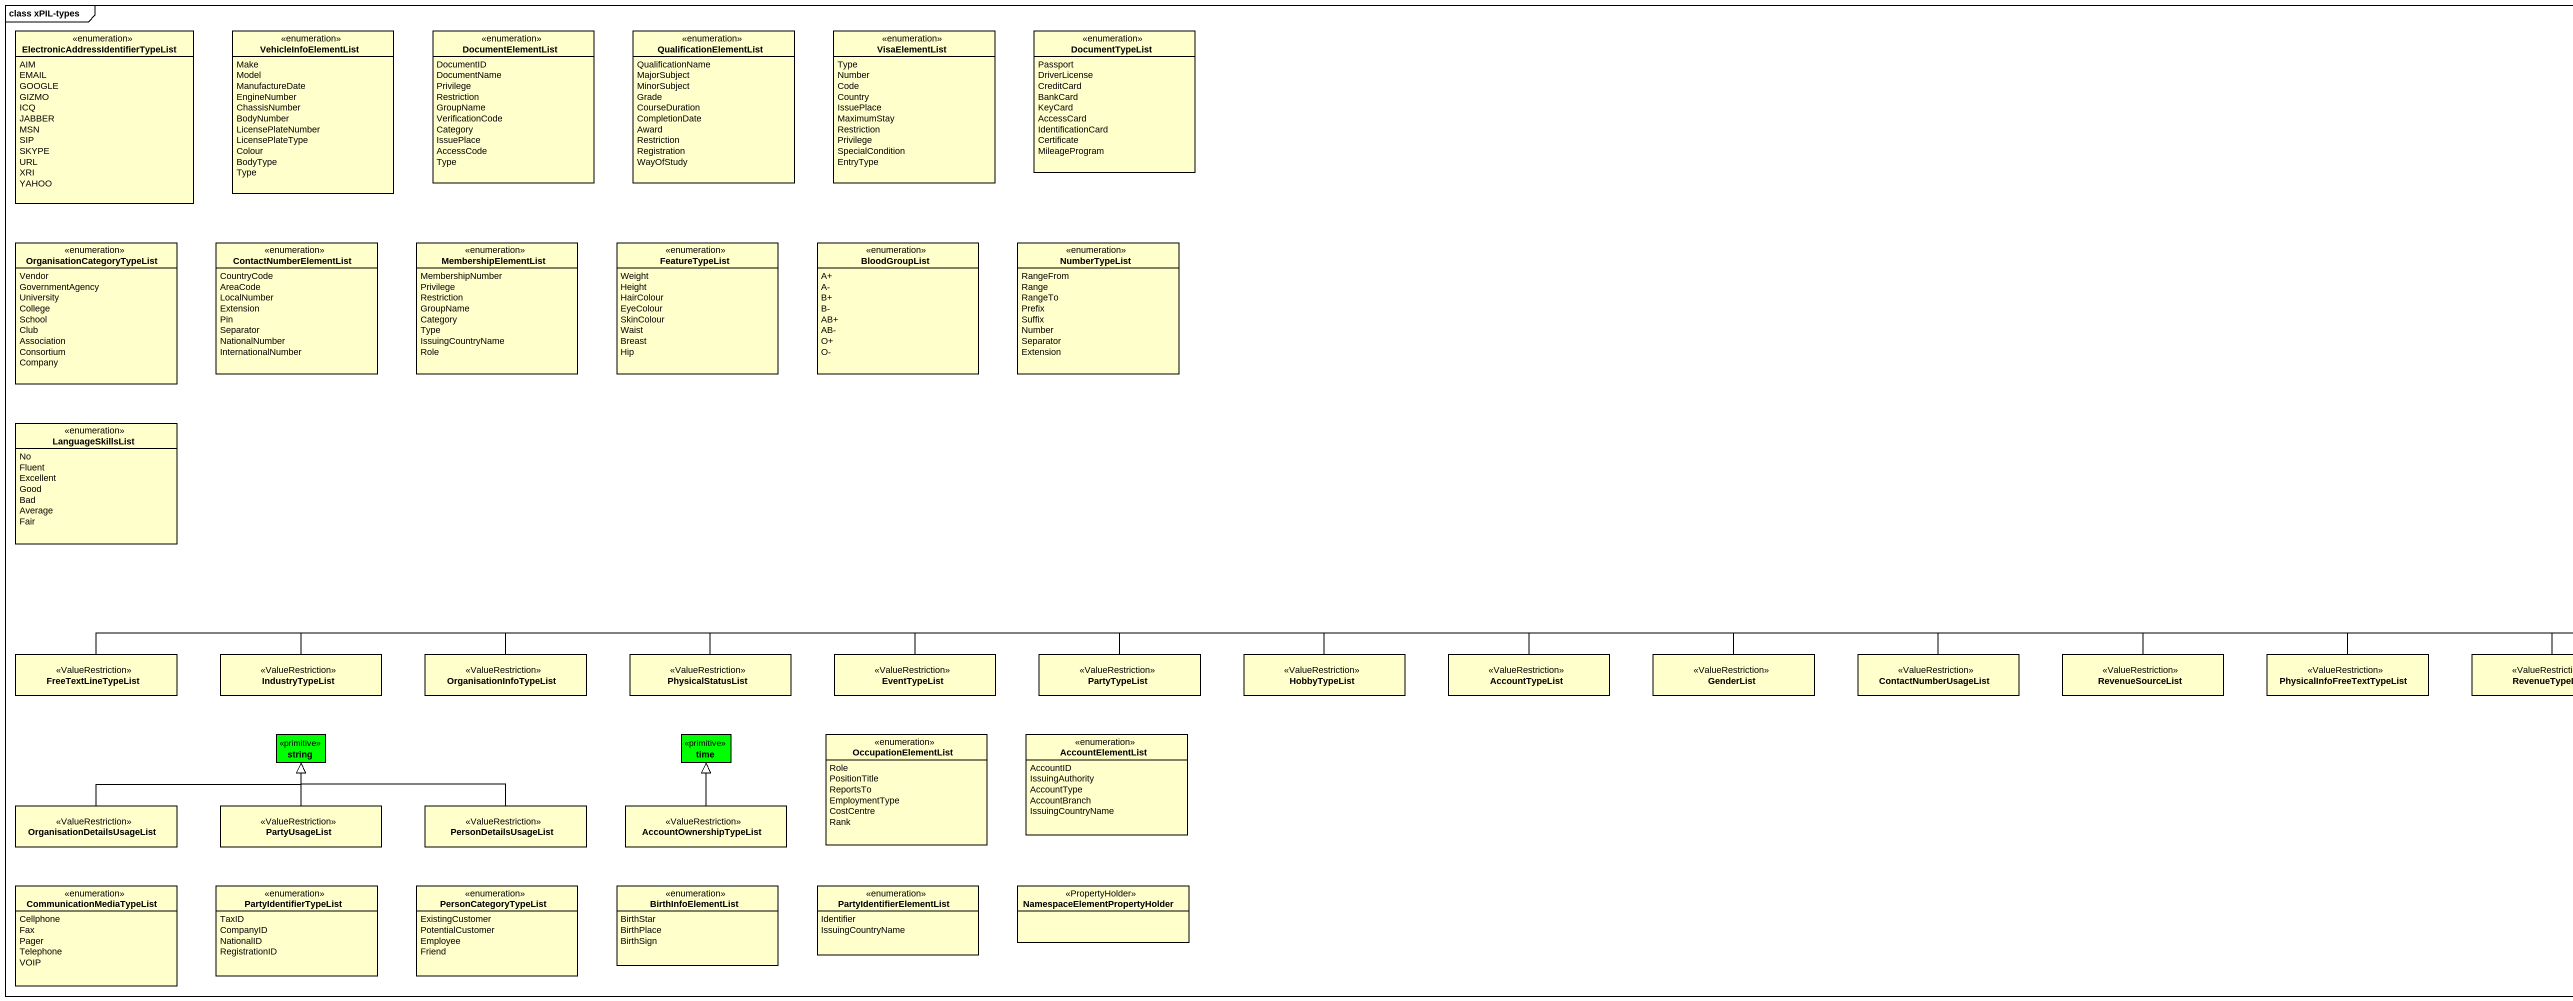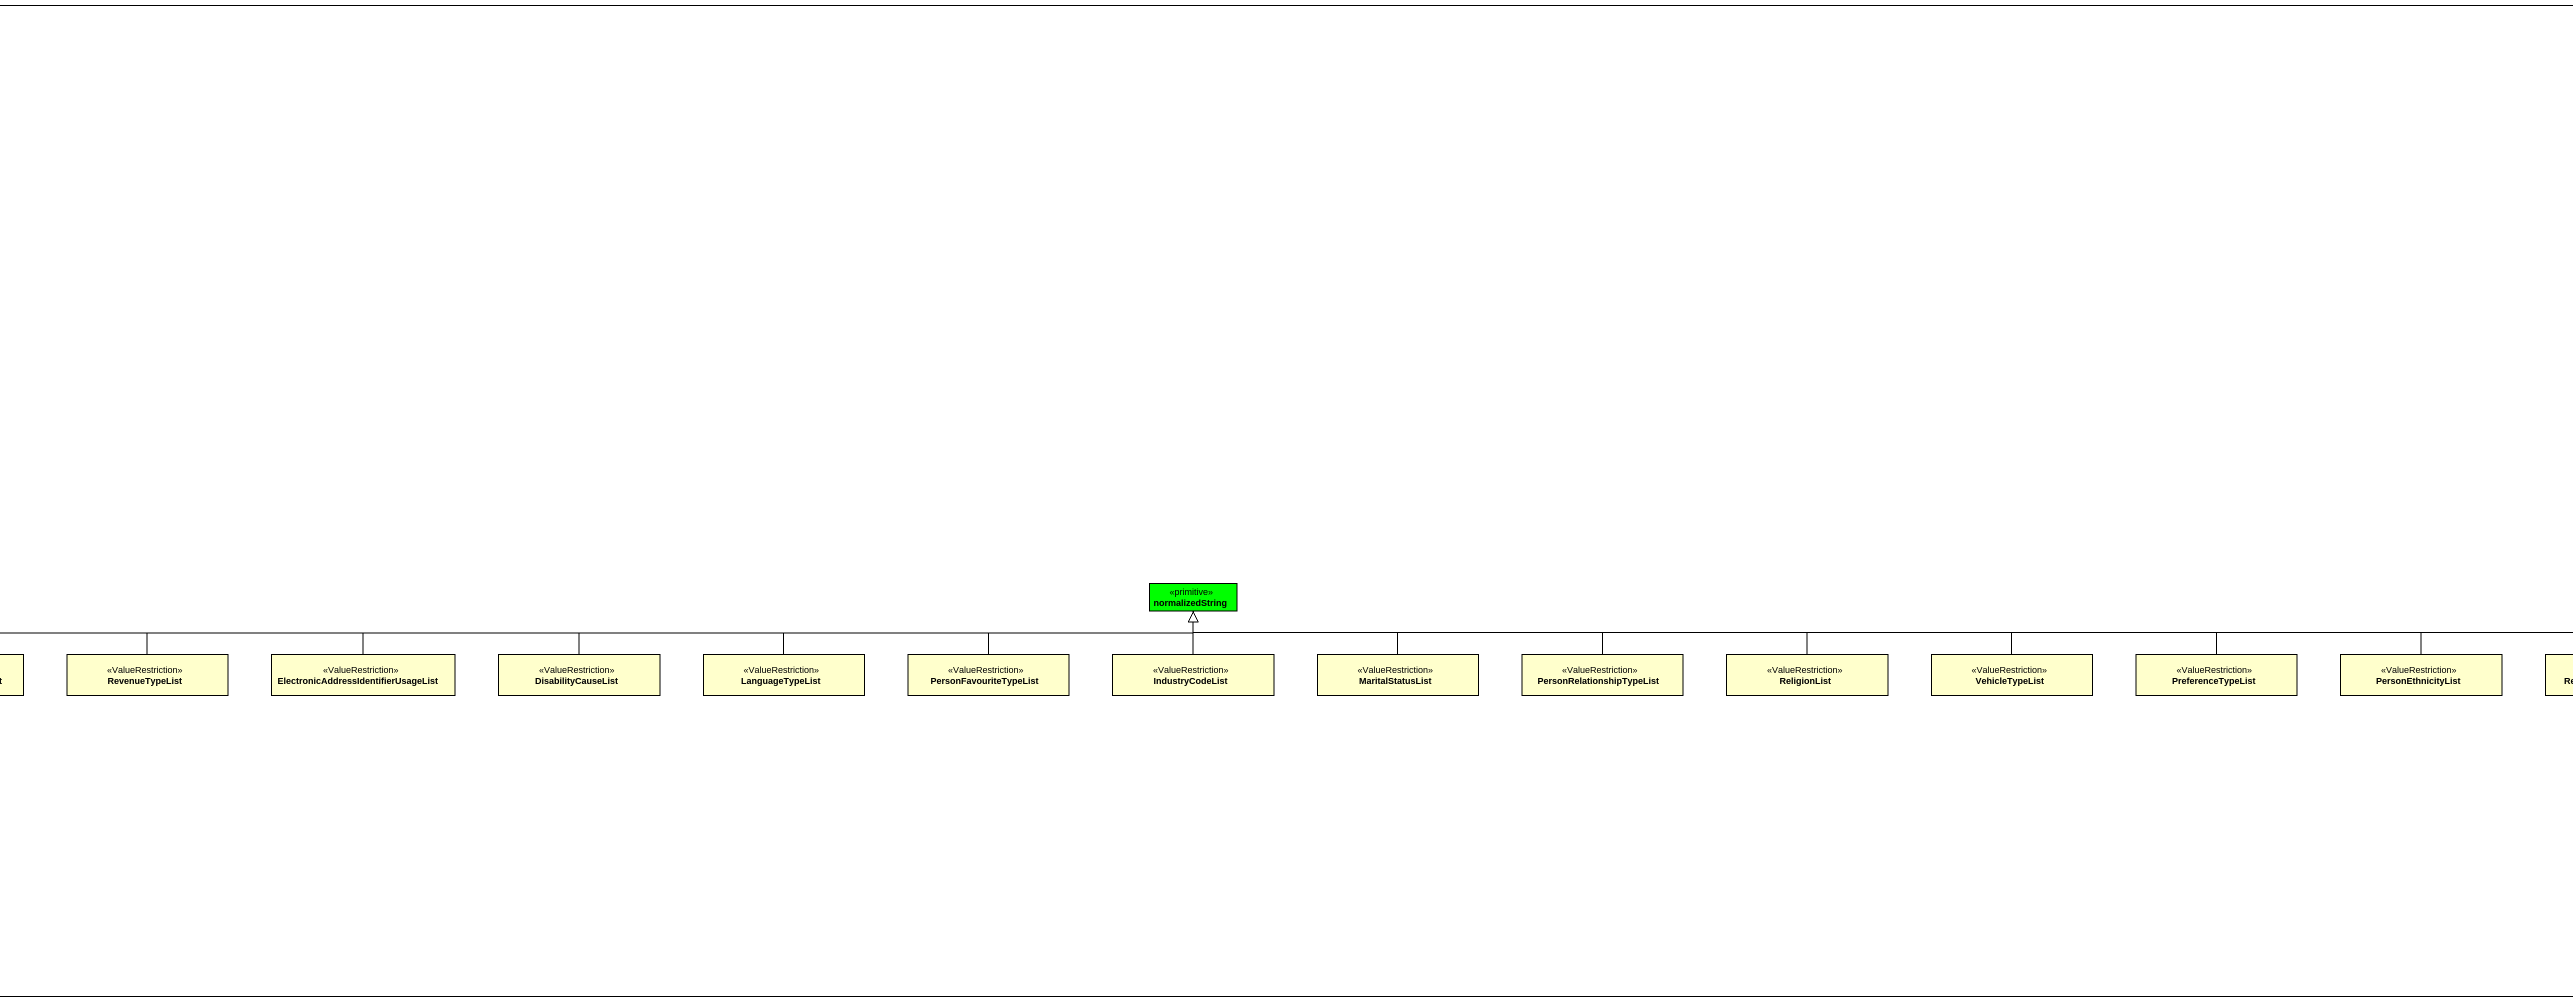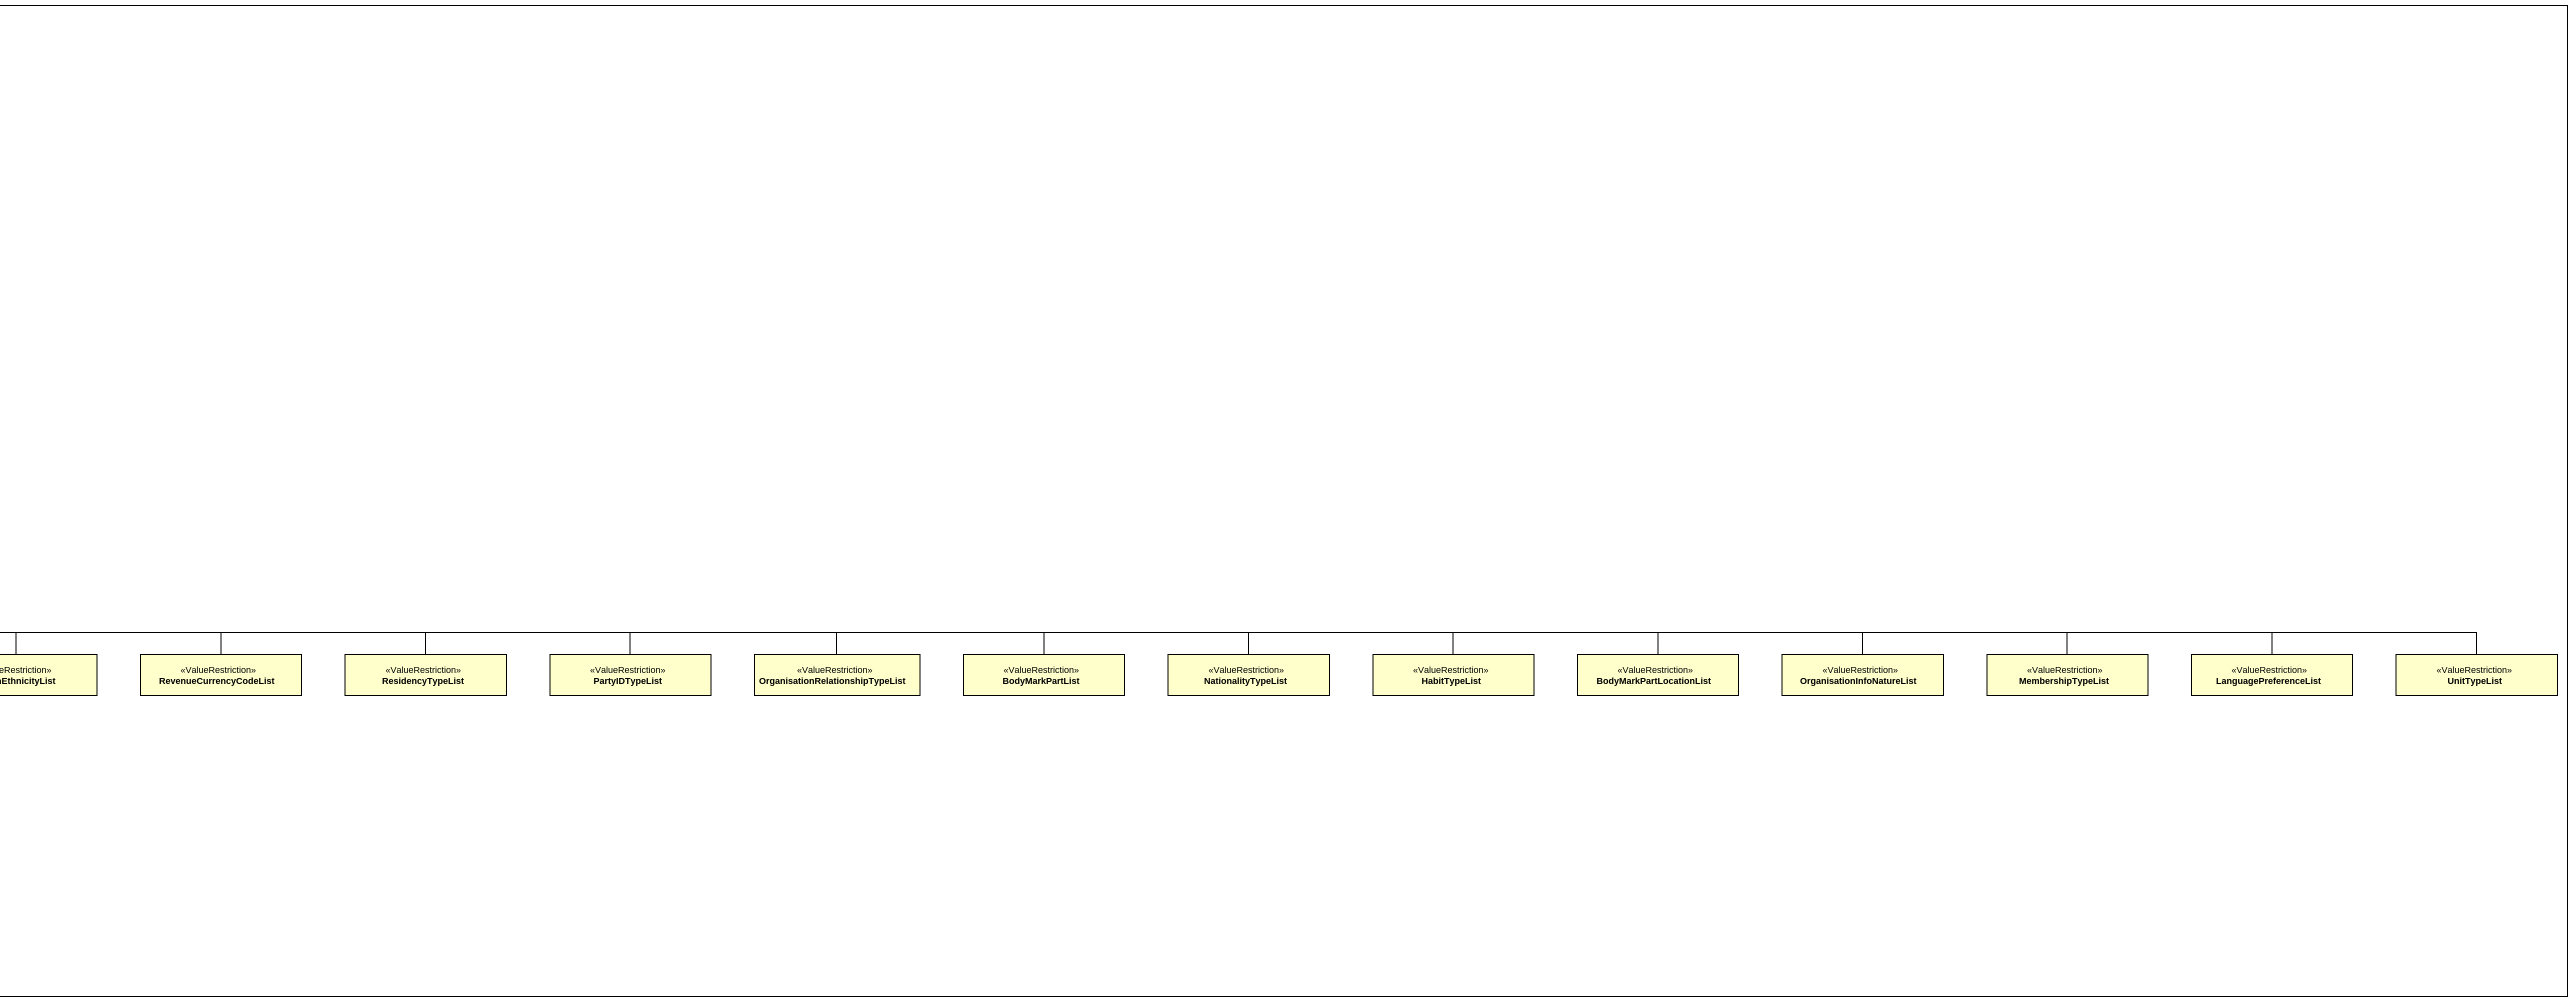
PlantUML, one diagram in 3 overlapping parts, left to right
@startuml
mainframe class xPIL-types
hide circle
hide empty members
enum "ElectronicAddressIdentifierTypeList" as ElectronicAddressIdentifierT {
  AIM
  EMAIL
  GOOGLE
  GIZMO
  ICQ
  JABBER
  MSN
  SIP
  SKYPE
  URL
  XRI
  YAHOO
}
enum VehicleInfoElementList {
  Make
  Model
  ManufactureDate
  EngineNumber
  ChassisNumber
  BodyNumber
  LicensePlateNumber
  LicensePlateType
  Colour
  BodyType
  Type
}
enum DocumentElementList {
  DocumentID
  DocumentName
  Privilege
  Restriction
  GroupName
  VerificationCode
  Category
  IssuePlace
  AccessCode
  Type
}
enum QualificationElementList {
  QualificationName
  MajorSubject
  MinorSubject
  Grade
  CourseDuration
  CompletionDate
  Award
  Restriction
  Registration
  WayOfStudy
}
enum VisaElementList {
  Type
  Number
  Code
  Country
  IssuePlace
  MaximumStay
  Restriction
  Privilege
  SpecialCondition
  EntryType
}
enum DocumentTypeList {
  Passport
  DriverLicense
  CreditCard
  BankCard
  KeyCard
  AccessCard
  IdentificationCard
  Certificate
  MileageProgram
}
enum OrganisationCategoryTypeList {
  Vendor
  GovernmentAgency
  University
  College
  School
  Club
  Association
  Consortium
  Company
}
enum ContactNumberElementList {
  CountryCode
  AreaCode
  LocalNumber
  Extension
  Pin
  Separator
  NationalNumber
  InternationalNumber
}
enum MembershipElementList {
  MembershipNumber
  Privilege
  Restriction
  GroupName
  Category
  Type
  IssuingCountryName
  Role
}
enum FeatureTypeList {
  Weight
  Height
  HairColour
  EyeColour
  SkinColour
  Waist
  Breast
  Hip
}
enum BloodGroupList {
  A+
  A-
  B+
  B-
  AB+
  AB-
  O+
  O-
}
enum NumberTypeList {
  RangeFrom
  Range
  RangeTo
  Prefix
  Suffix
  Number
  Separator
  Extension
}
enum LanguageSkillsList {
  No
  Fluent
  Excellent
  Good
  Bad
  Average
  Fair
}
class normalizedString <<primitive>> #00FF00
class FreeTextLineTypeList <<ValueRestriction>>
class IndustryTypeList <<ValueRestriction>>
class OrganisationInfoTypeList <<ValueRestriction>>
class PhysicalStatusList <<ValueRestriction>>
class EventTypeList <<ValueRestriction>>
class PartyTypeList <<ValueRestriction>>
class HobbyTypeList <<ValueRestriction>>
class AccountTypeList <<ValueRestriction>>
class GenderList <<ValueRestriction>>
class ContactNumberUsageList <<ValueRestriction>>
class RevenueSourceList <<ValueRestriction>>
class PhysicalInfoFreeTextTypeList <<ValueRestriction>>
class RevenueTypeList <<ValueRestriction>>
class "ElectronicAddressIdentifierUsageList" as ElectronicAddressIdentifierU <<ValueRestriction>>
class DisabilityCauseList <<ValueRestriction>>
class LanguageTypeList <<ValueRestriction>>
class PersonFavouriteTypeList <<ValueRestriction>>
class IndustryCodeList <<ValueRestriction>>
class MaritalStatusList <<ValueRestriction>>
class PersonRelationshipTypeList <<ValueRestriction>>
class ReligionList <<ValueRestriction>>
class VehicleTypeList <<ValueRestriction>>
class PreferenceTypeList <<ValueRestriction>>
class PersonEthnicityList <<ValueRestriction>>
class RevenueCurrencyCodeList <<ValueRestriction>>
class ResidencyTypeList <<ValueRestriction>>
class PartyIDTypeList <<ValueRestriction>>
class "OrganisationRelationshipTypeList" as OrganisationRelationshipType <<ValueRestriction>>
class BodyMarkPartList <<ValueRestriction>>
class NationalityTypeList <<ValueRestriction>>
class HabitTypeList <<ValueRestriction>>
class BodyMarkPartLocationList <<ValueRestriction>>
class OrganisationInfoNatureList <<ValueRestriction>>
class MembershipTypeList <<ValueRestriction>>
class LanguagePreferenceList <<ValueRestriction>>
class UnitTypeList <<ValueRestriction>>
class string <<primitive>> #00FF00
class time <<primitive>> #00FF00
enum OccupationElementList {
  Role
  PositionTitle
  ReportsTo
  EmploymentType
  CostCentre
  Rank
}
enum AccountElementList {
  AccountID
  IssuingAuthority
  AccountType
  AccountBranch
  IssuingCountryName
}
class OrganisationDetailsUsageList <<ValueRestriction>>
class PartyUsageList <<ValueRestriction>>
class PersonDetailsUsageList <<ValueRestriction>>
class AccountOwnershipTypeList <<ValueRestriction>>
enum CommunicationMediaTypeList {
  Cellphone
  Fax
  Pager
  Telephone
  VOIP
}
enum PartyIdentifierTypeList {
  TaxID
  CompanyID
  NationalID
  RegistrationID
}
enum PersonCategoryTypeList {
  ExistingCustomer
  PotentialCustomer
  Employee
  Friend
}
enum BirthInfoElementList {
  BirthStar
  BirthPlace
  BirthSign
}
enum PartyIdentifierElementList {
  Identifier
  IssuingCountryName
}
class "NamespaceElementPropertyHolder" as NamespaceElementPropertyHold <<PropertyHolder>>
FreeTextLineTypeList -right-|> normalizedString
IndustryTypeList -right-|> normalizedString
OrganisationInfoTypeList -right-|> normalizedString
PhysicalStatusList -right-|> normalizedString
EventTypeList -right-|> normalizedString
PartyTypeList -right-|> normalizedString
HobbyTypeList -right-|> normalizedString
AccountTypeList -right-|> normalizedString
GenderList -right-|> normalizedString
ContactNumberUsageList -right-|> normalizedString
RevenueSourceList -right-|> normalizedString
PhysicalInfoFreeTextTypeList -right-|> normalizedString
RevenueTypeList -right-|> normalizedString
ElectronicAddressIdentifierU -right-|> normalizedString
DisabilityCauseList -right-|> normalizedString
LanguageTypeList -right-|> normalizedString
PersonFavouriteTypeList -right-|> normalizedString
IndustryCodeList -up-|> normalizedString
MaritalStatusList -left-|> normalizedString
PersonRelationshipTypeList -left-|> normalizedString
ReligionList -left-|> normalizedString
VehicleTypeList -left-|> normalizedString
PreferenceTypeList -left-|> normalizedString
PersonEthnicityList -left-|> normalizedString
RevenueCurrencyCodeList -left-|> normalizedString
ResidencyTypeList -left-|> normalizedString
PartyIDTypeList -left-|> normalizedString
OrganisationRelationshipType -left-|> normalizedString
BodyMarkPartList -left-|> normalizedString
NationalityTypeList -left-|> normalizedString
HabitTypeList -left-|> normalizedString
BodyMarkPartLocationList -left-|> normalizedString
OrganisationInfoNatureList -left-|> normalizedString
MembershipTypeList -left-|> normalizedString
LanguagePreferenceList -left-|> normalizedString
UnitTypeList -left-|> normalizedString
OrganisationDetailsUsageList -right-|> string
PartyUsageList -up-|> string
PersonDetailsUsageList -left-|> string
AccountOwnershipTypeList -up-|> time
@enduml
